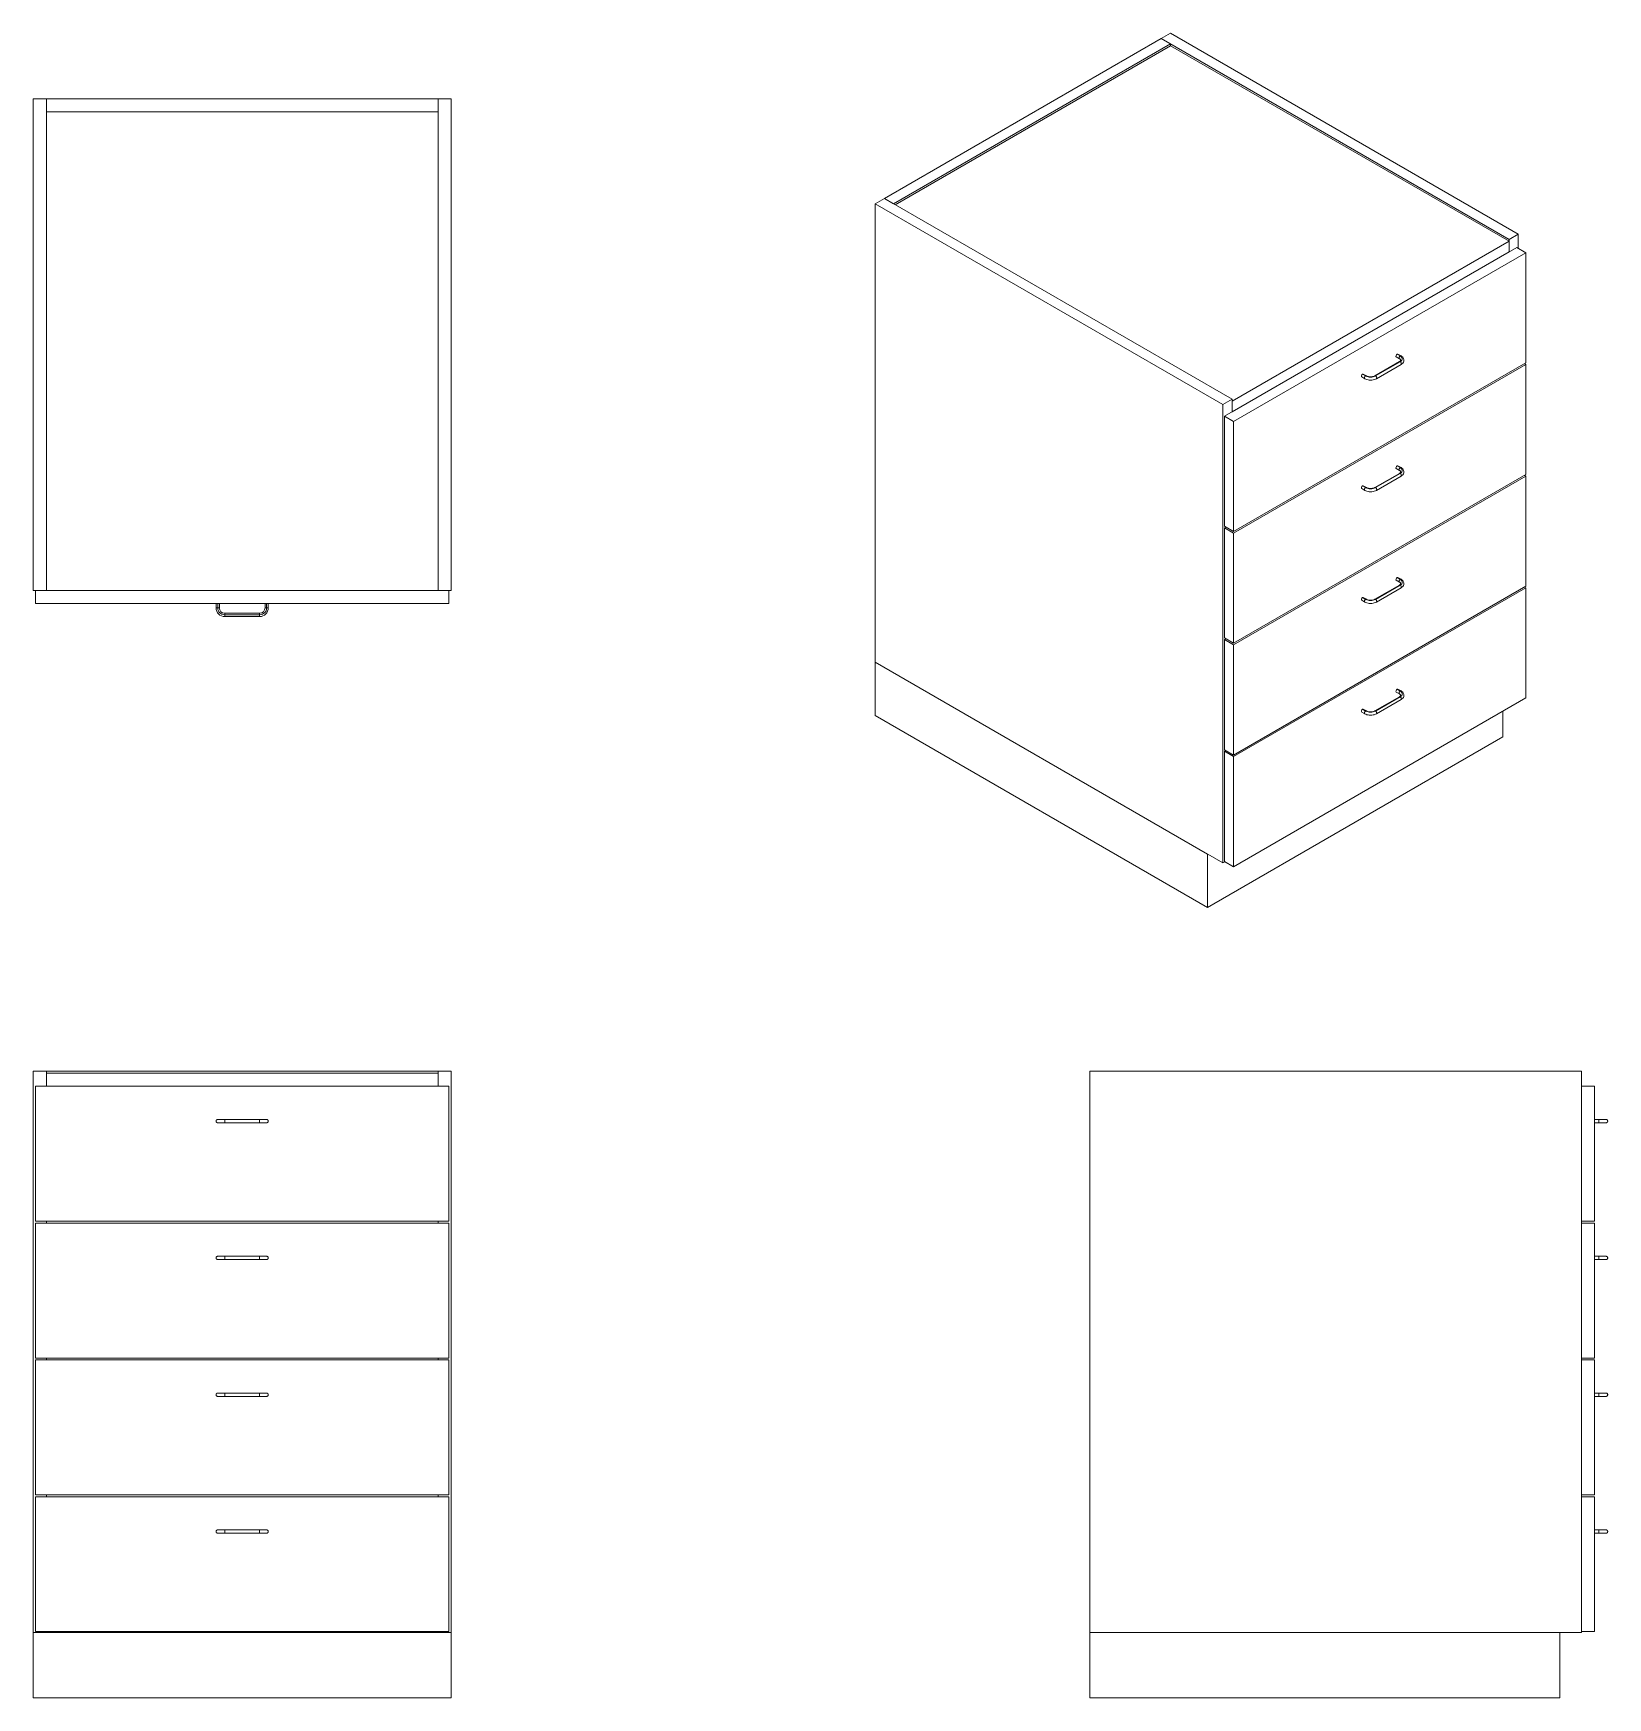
# Model space of a CAD drawing. Header units: millimetres. Extents: x 131 to 690, y 168 to 741.
# Drawn here: x 591.1 to 681.5, y 598.1 to 693.7 of the extents above; entities that cross this region are included whole.
import ezdxf

# ---------------------------------------------------------------- set-up
doc = ezdxf.new("R2010")
doc.units = ezdxf.units.MM
doc.layers.add('Standard', color=40, linetype='Continuous')

msp = doc.modelspace()

# ---------------------------------------------------------------- linework, layer by layer
at = {"layer": 'Standard', "linetype": 'Continuous', "lineweight": 0, "extrusion": (-5.55112e-17, 0.816497, 0.57735)}
for p, q in [((655.852, 693.39), (639.942, 684.205)), ((655.852, 693.39), (656.382, 693.697)), ((656.382, 693.084), (655.852, 693.39)), ((675.827, 681.857), (655.852, 693.39)), ((656.382, 693.697), (676.358, 682.164)), ((640.472, 683.899), (656.382, 693.084)), ((640.56, 683.848), (656.382, 692.982)), ((656.382, 692.982), (656.382, 693.084)), ((675.827, 681.755), (656.382, 692.982)), ((639.942, 684.205), (639.411, 683.899)), ((639.411, 683.899), (639.411, 657.567)), ((659.387, 672.366), (639.411, 683.899)), ((639.942, 684.205), (659.918, 672.672)), ((639.942, 684.205), (640.472, 683.899)), ((676.358, 682.164), (675.827, 681.857)), ((675.827, 681.143), (675.827, 681.857)), ((676.358, 682.164), (676.358, 681.347)), ((659.476, 671.702), (676.269, 681.398)), ((675.827, 681.755), (659.918, 672.57)), ((659.918, 671.957), (675.827, 681.143)), ((676.8, 681.092), (660.006, 671.396)), ((675.827, 681.143), (675.827, 681.755)), ((676.8, 681.092), (676.269, 681.398)), ((676.8, 674.764), (676.8, 681.092)), ((669.35, 675.104), (669.527, 675.002)), ((669.574, 675.16), (669.397, 675.262)), ((669.444, 675.266), (669.621, 675.164)), ((660.006, 665.068), (676.8, 674.764)), ((676.8, 674.675), (660.006, 664.979)), ((669.527, 674.832), (668.113, 674.016)), ((668.16, 674.011), (669.574, 674.828)), ((669.621, 674.67), (668.207, 673.854)), ((676.8, 674.675), (676.722, 674.719)), ((676.8, 668.347), (676.8, 674.675)), ((667.538, 673.854), (667.362, 673.956)), ((667.408, 674.113), (667.585, 674.011)), ((667.632, 674.016), (667.455, 674.118)), ((659.918, 672.672), (659.387, 672.366)), ((659.387, 646.034), (659.387, 672.366)), ((659.918, 672.672), (659.918, 671.957)), ((659.918, 672.57), (659.918, 671.957)), ((659.476, 671.702), (660.006, 671.396)), ((659.476, 665.374), (659.476, 671.702)), ((660.006, 671.396), (660.006, 665.068)), ((669.527, 668.415), (668.113, 667.599)), ((668.16, 667.594), (669.574, 668.411)), ((669.35, 668.687), (669.527, 668.585)), ((669.574, 668.742), (669.397, 668.844)), ((669.444, 668.849), (669.621, 668.747)), ((660.006, 658.651), (676.8, 668.347)), ((676.8, 668.258), (660.006, 658.562)), ((667.538, 667.436), (667.362, 667.539)), ((667.408, 667.696), (667.585, 667.594)), ((667.632, 667.599), (667.455, 667.701)), ((669.621, 668.253), (668.207, 667.436)), ((676.8, 668.258), (676.722, 668.302)), ((676.8, 661.93), (676.8, 668.258)), ((659.476, 665.374), (660.006, 665.068)), ((659.476, 665.285), (659.553, 665.33)), ((659.476, 665.285), (660.006, 664.979)), ((659.476, 658.957), (659.476, 665.285)), ((660.006, 664.979), (660.006, 658.651)), ((660.006, 652.234), (676.8, 661.93)), ((676.8, 661.84), (660.006, 652.145)), ((669.527, 661.998), (668.113, 661.182)), ((668.16, 661.177), (669.574, 661.994)), ((669.621, 661.836), (668.207, 661.019)), ((669.35, 662.27), (669.527, 662.167)), ((669.574, 662.325), (669.397, 662.427)), ((669.444, 662.432), (669.621, 662.33)), ((676.8, 661.84), (676.722, 661.885)), ((676.8, 655.513), (676.8, 661.84)), ((667.538, 661.019), (667.362, 661.121)), ((667.408, 661.279), (667.585, 661.177)), ((667.632, 661.182), (667.455, 661.284)), ((659.476, 658.957), (660.006, 658.651)), ((659.476, 658.868), (659.553, 658.913)), ((659.476, 658.868), (660.006, 658.562)), ((659.476, 652.54), (659.476, 658.868)), ((660.006, 658.562), (660.006, 652.234)), ((639.411, 657.567), (659.387, 646.034)), ((639.411, 657.567), (658.503, 646.544)), ((639.411, 654.505), (639.411, 657.567)), ((669.574, 655.908), (669.397, 656.01)), ((669.444, 656.015), (669.621, 655.913)), ((660.006, 645.817), (676.8, 655.513)), ((669.527, 655.581), (668.113, 654.765)), ((668.16, 654.76), (669.574, 655.576)), ((669.621, 655.419), (668.207, 654.602)), ((669.35, 655.852), (669.527, 655.75)), ((658.503, 643.482), (639.411, 654.505)), ((667.538, 654.602), (667.362, 654.704)), ((667.408, 654.862), (667.585, 654.76)), ((667.632, 654.765), (667.455, 654.867)), ((675.474, 653.28), (675.474, 654.747)), ((675.474, 653.28), (658.503, 643.482)), ((659.476, 652.54), (660.006, 652.234)), ((659.476, 652.451), (659.553, 652.495)), ((659.476, 652.451), (660.006, 652.145)), ((659.476, 646.123), (659.476, 652.451)), ((660.006, 652.145), (660.006, 645.817)), ((658.503, 643.482), (658.503, 646.544)), ((659.509, 646.104), (659.387, 646.034)), ((659.476, 646.123), (660.006, 645.817))]:
    msp.add_line(p, q, dxfattribs=at)
at = {"layer": 'Standard', "linetype": 'Continuous', "lineweight": 0}
for p, q in [((591.804, 689.939), (591.054, 689.939)), ((591.054, 661.689), (591.054, 689.939)), ((591.804, 689.939), (591.804, 661.689)), ((591.804, 689.939), (591.804, 689.189)), ((614.304, 689.939), (591.804, 689.939)), ((614.304, 689.189), (614.304, 689.939)), ((614.304, 661.689), (614.304, 689.939)), ((614.304, 689.939), (615.054, 689.939)), ((615.054, 689.939), (615.054, 661.689)), ((591.804, 689.189), (614.304, 689.189)), ((591.804, 661.689), (591.054, 661.689)), ((591.179, 661.689), (591.179, 660.939)), ((614.929, 660.939), (591.179, 660.939)), ((614.304, 661.689), (591.804, 661.689)), ((601.554, 660.689), (601.554, 660.939)), ((601.648, 660.939), (601.648, 660.689)), ((601.742, 660.689), (601.742, 660.939)), ((604.367, 660.939), (604.367, 660.689)), ((604.46, 660.689), (604.46, 660.939)), ((604.554, 660.939), (604.554, 660.689)), ((615.054, 661.689), (614.304, 661.689)), ((614.929, 660.939), (614.929, 661.689)), ((604.054, 660.377), (602.054, 660.377)), ((602.054, 660.283), (604.054, 660.283)), ((604.054, 660.189), (602.054, 660.189))]:
    msp.add_line(p, q, dxfattribs=at)
at = {"layer": 'Standard', "linetype": 'Continuous', "lineweight": 0, "extrusion": (0, 1, 0)}
for p, q in [((591.804, 634.076), (591.054, 634.076)), ((591.054, 601.826), (591.054, 634.076)), ((591.804, 634.076), (591.804, 633.201)), ((591.804, 634.076), (614.304, 634.076)), ((615.054, 634.076), (614.304, 634.076)), ((614.304, 633.201), (614.304, 634.076)), ((615.054, 634.076), (615.054, 601.826)), ((651.744, 634.076), (651.744, 601.826)), ((679.994, 634.076), (651.744, 634.076)), ((679.994, 601.826), (679.994, 634.076)), ((591.179, 633.201), (591.179, 625.451)), ((614.929, 633.201), (591.179, 633.201)), ((591.804, 633.951), (591.804, 633.201)), ((614.304, 633.951), (591.804, 633.951)), ((614.304, 633.201), (614.304, 633.951)), ((614.929, 625.451), (614.929, 633.201)), ((679.994, 633.201), (680.744, 633.201)), ((680.744, 633.201), (680.744, 625.451)), ((602.054, 631.295), (601.648, 631.295)), ((601.648, 631.107), (602.054, 631.107)), ((602.054, 631.295), (604.054, 631.295)), ((604.054, 631.107), (602.054, 631.107)), ((604.46, 631.295), (604.054, 631.295)), ((604.054, 631.107), (604.46, 631.107)), ((680.744, 631.295), (680.994, 631.295)), ((680.994, 631.107), (680.744, 631.107)), ((681.401, 631.295), (680.994, 631.295)), ((680.994, 631.107), (681.401, 631.107)), ((591.179, 625.451), (614.929, 625.451)), ((591.804, 625.451), (591.804, 625.342)), ((614.304, 625.342), (614.304, 625.451)), ((679.994, 625.451), (680.744, 625.451)), ((591.179, 625.342), (591.179, 617.592)), ((614.929, 625.342), (591.179, 625.342)), ((614.929, 617.592), (614.929, 625.342)), ((679.994, 625.342), (680.744, 625.342)), ((680.744, 625.342), (680.744, 617.592)), ((602.054, 623.435), (601.648, 623.435)), ((601.648, 623.248), (602.054, 623.248)), ((602.054, 623.435), (604.054, 623.435)), ((604.054, 623.248), (602.054, 623.248)), ((604.46, 623.435), (604.054, 623.435)), ((604.054, 623.248), (604.46, 623.248)), ((680.744, 623.435), (680.994, 623.435)), ((680.994, 623.248), (680.744, 623.248)), ((681.401, 623.435), (680.994, 623.435)), ((680.994, 623.248), (681.401, 623.248)), ((591.179, 617.592), (614.929, 617.592)), ((591.179, 617.482), (591.179, 609.732)), ((614.929, 617.482), (591.179, 617.482)), ((591.804, 617.592), (591.804, 617.482)), ((614.304, 617.482), (614.304, 617.592)), ((614.929, 609.732), (614.929, 617.482)), ((679.994, 617.592), (680.744, 617.592)), ((679.994, 617.482), (680.744, 617.482)), ((680.744, 617.482), (680.744, 609.732)), ((602.054, 615.576), (601.648, 615.576)), ((601.648, 615.389), (602.054, 615.389)), ((602.054, 615.576), (604.054, 615.576)), ((604.054, 615.389), (602.054, 615.389)), ((604.46, 615.576), (604.054, 615.576)), ((604.054, 615.389), (604.46, 615.389)), ((680.744, 615.576), (680.994, 615.576)), ((680.994, 615.389), (680.744, 615.389)), ((681.401, 615.576), (680.994, 615.576)), ((680.994, 615.389), (681.401, 615.389)), ((591.179, 609.732), (614.929, 609.732)), ((591.179, 609.623), (591.179, 601.873)), ((614.929, 609.623), (591.179, 609.623)), ((591.804, 609.732), (591.804, 609.623)), ((614.304, 609.623), (614.304, 609.732)), ((614.929, 601.873), (614.929, 609.623)), ((679.994, 609.732), (680.744, 609.732)), ((679.994, 609.623), (680.744, 609.623)), ((680.744, 609.623), (680.744, 601.873)), ((602.054, 607.717), (601.648, 607.717)), ((601.648, 607.529), (602.054, 607.529)), ((602.054, 607.717), (604.054, 607.717)), ((604.054, 607.529), (602.054, 607.529)), ((604.46, 607.717), (604.054, 607.717)), ((604.054, 607.529), (604.46, 607.529)), ((680.744, 607.717), (680.994, 607.717)), ((680.994, 607.529), (680.744, 607.529)), ((681.401, 607.717), (680.994, 607.717)), ((680.994, 607.529), (681.401, 607.529)), ((591.804, 601.826), (591.054, 601.826)), ((591.054, 598.076), (591.054, 601.826)), ((591.179, 601.873), (614.929, 601.873)), ((591.804, 601.873), (591.804, 601.826)), ((591.804, 601.873), (591.804, 601.826)), ((591.804, 601.826), (614.304, 601.826)), ((614.304, 601.826), (614.304, 601.873)), ((614.304, 601.826), (614.304, 601.873)), ((615.054, 601.826), (614.304, 601.826)), ((615.054, 598.076), (615.054, 601.826)), ((651.744, 601.826), (679.994, 601.826)), ((651.744, 601.826), (678.744, 601.826)), ((651.744, 598.076), (651.744, 601.826)), ((678.744, 598.076), (678.744, 601.826)), ((679.994, 601.873), (680.744, 601.873)), ((615.054, 598.076), (591.054, 598.076)), ((678.744, 598.076), (651.744, 598.076))]:
    msp.add_line(p, q, dxfattribs=at)
at = {"layer": 'Standard', "linetype": 'Continuous', "lineweight": 0}
for centre, radius, start, end in [((602.054, 660.689), 0.5, 180, 270), ((602.054, 660.689), 0.313, 180, 270), ((604.054, 660.689), 0.5, 270, 0), ((604.054, 660.689), 0.313, 270, 0)]:
    msp.add_arc(centre, radius, start, end, dxfattribs=at)
at = {"layer": 'Standard', "linetype": 'Continuous', "lineweight": 0, "extrusion": (-2.05178e-16, 3.10756e-16, -1)}
for centre in [(669.397, 675.185), (667.408, 674.037), (667.408, 667.62), (669.397, 655.934)]:
    msp.add_ellipse(centre, major_axis=(-0.0469, -0.0812), ratio=0.57735, start_param=0, end_param=2.356194, dxfattribs=at)
at = {"layer": 'Standard', "linetype": 'Continuous', "lineweight": 0, "extrusion": (-2.53252e-16, 3.38511e-16, -1)}
for centre in [(669.397, 675.185), (669.397, 668.768), (669.397, 662.351)]:
    msp.add_ellipse(centre, major_axis=(0.0469, 0.0812), ratio=0.57735, start_param=-0.785398, end_param=0, dxfattribs=at)
at = {"layer": 'Standard', "linetype": 'Continuous', "lineweight": 0, "extrusion": (-2.94814e-17, 3.37515e-16, -1)}
msp.add_ellipse((667.408, 674.037), major_axis=(0.0469, 0.0812), ratio=0.57735, start_param=-0.785398, end_param=0, dxfattribs=at)
at = {"layer": 'Standard', "linetype": 'Continuous', "lineweight": 0, "extrusion": (-8.1274e-17, 3.03319e-16, -1)}
msp.add_ellipse((669.397, 668.768), major_axis=(-0.0469, -0.0812), ratio=0.57735, start_param=0, end_param=2.356194, dxfattribs=at)
at = {"layer": 'Standard', "linetype": 'Continuous', "lineweight": 0, "extrusion": (-1.33067e-16, 2.69122e-16, -1)}
for centre, major_axis, start_param, end_param in [((667.408, 667.62), (0.0469, 0.0812), -0.785398, 0), ((669.397, 662.351), (-0.0469, -0.0812), 0, 2.356194)]:
    msp.add_ellipse(centre, major_axis=major_axis, ratio=0.57735, start_param=start_param, end_param=end_param, dxfattribs=at)
at = {"layer": 'Standard', "linetype": 'Continuous', "lineweight": 0, "extrusion": (-1.36785e-16, 2.0717e-16, -1)}
msp.add_ellipse((667.408, 661.203), major_axis=(-0.0469, -0.0812), ratio=0.57735, start_param=0, end_param=2.356194, dxfattribs=at)
at = {"layer": 'Standard', "linetype": 'Continuous', "lineweight": 0, "extrusion": (-3.01326e-16, 3.66267e-16, -1)}
msp.add_ellipse((667.408, 661.203), major_axis=(0.0469, 0.0812), ratio=0.57735, start_param=-0.785398, end_param=0, dxfattribs=at)
at = {"layer": 'Standard', "linetype": 'Continuous', "lineweight": 0, "extrusion": (-3.53118e-16, 3.32071e-16, -1)}
msp.add_ellipse((669.397, 655.934), major_axis=(0.0469, 0.0812), ratio=0.57735, start_param=-0.785398, end_param=0, dxfattribs=at)
at = {"layer": 'Standard', "linetype": 'Continuous', "lineweight": 0, "extrusion": (-1.88578e-16, 1.72974e-16, -1)}
msp.add_ellipse((667.408, 654.785), major_axis=(-0.0469, -0.0812), ratio=0.57735, start_param=0, end_param=2.356194, dxfattribs=at)
at = {"layer": 'Standard', "linetype": 'Continuous', "lineweight": 0, "extrusion": (-9.16287e-18, 2.61685e-16, -1)}
msp.add_ellipse((667.408, 654.785), major_axis=(0.0469, 0.0812), ratio=0.57735, start_param=-0.785398, end_param=0, dxfattribs=at)
at = {"layer": 'Standard', "linetype": 'Continuous', "lineweight": 0}
for points in [[(669.574, 675.16), (669.568, 675.156), (669.557, 675.148), (669.54, 675.131), (669.527, 675.11), (669.516, 675.088), (669.509, 675.066), (669.507, 675.044), (669.509, 675.026), (669.516, 675.011), (669.523, 675.004), (669.527, 675.002)], [(669.621, 675.164), (669.617, 675.167), (669.607, 675.169), (669.591, 675.168), (669.58, 675.163), (669.574, 675.16)], [(669.574, 674.828), (669.653, 674.883), (669.733, 674.994), (669.653, 675.104), (669.574, 675.16)], [(669.574, 674.828), (669.568, 674.831), (669.557, 674.836), (669.54, 674.838), (669.531, 674.835), (669.527, 674.832)], [(669.621, 674.67), (669.625, 674.672), (669.632, 674.679), (669.639, 674.694), (669.641, 674.713), (669.639, 674.734), (669.632, 674.756), (669.621, 674.779), (669.607, 674.799), (669.591, 674.816), (669.58, 674.825), (669.574, 674.828)], [(667.538, 673.854), (667.534, 673.856), (667.527, 673.863), (667.52, 673.877), (667.518, 673.896), (667.52, 673.917), (667.527, 673.94), (667.538, 673.962), (667.552, 673.982), (667.568, 674), (667.579, 674.008), (667.585, 674.011)], [(667.585, 674.011), (667.591, 674.015), (667.603, 674.02), (667.619, 674.021), (667.628, 674.018), (667.632, 674.016)], [(667.585, 674.011), (667.681, 673.966), (667.872, 673.92), (668.064, 673.966), (668.16, 674.011)], [(668.16, 674.011), (668.154, 674.015), (668.142, 674.02), (668.126, 674.021), (668.117, 674.018), (668.113, 674.016)], [(668.207, 673.854), (668.211, 673.856), (668.218, 673.863), (668.225, 673.877), (668.227, 673.896), (668.225, 673.917), (668.218, 673.94), (668.207, 673.962), (668.193, 673.982), (668.177, 674), (668.166, 674.008), (668.16, 674.011)], [(669.574, 668.742), (669.568, 668.739), (669.557, 668.731), (669.54, 668.714), (669.527, 668.693), (669.516, 668.671), (669.509, 668.648), (669.507, 668.627), (669.509, 668.608), (669.516, 668.594), (669.523, 668.587), (669.527, 668.585)], [(669.574, 668.411), (669.568, 668.414), (669.557, 668.419), (669.54, 668.421), (669.531, 668.418), (669.527, 668.415)], [(669.621, 668.747), (669.617, 668.749), (669.607, 668.752), (669.591, 668.751), (669.58, 668.746), (669.574, 668.742)], [(669.574, 668.411), (669.653, 668.466), (669.733, 668.577), (669.653, 668.687), (669.574, 668.742)], [(669.621, 668.253), (669.625, 668.255), (669.632, 668.262), (669.639, 668.277), (669.641, 668.295), (669.639, 668.317), (669.632, 668.339), (669.621, 668.362), (669.607, 668.382), (669.591, 668.399), (669.58, 668.407), (669.574, 668.411)], [(667.538, 667.436), (667.534, 667.439), (667.527, 667.445), (667.52, 667.46), (667.518, 667.479), (667.52, 667.5), (667.527, 667.523), (667.538, 667.545), (667.552, 667.565), (667.568, 667.582), (667.579, 667.591), (667.585, 667.594)], [(667.585, 667.594), (667.591, 667.598), (667.603, 667.602), (667.619, 667.604), (667.628, 667.601), (667.632, 667.599)], [(667.585, 667.594), (667.681, 667.548), (667.872, 667.503), (668.064, 667.548), (668.16, 667.594)], [(668.16, 667.594), (668.154, 667.598), (668.142, 667.602), (668.126, 667.604), (668.117, 667.601), (668.113, 667.599)], [(668.207, 667.436), (668.211, 667.439), (668.218, 667.445), (668.225, 667.46), (668.227, 667.479), (668.225, 667.5), (668.218, 667.523), (668.207, 667.545), (668.193, 667.565), (668.177, 667.582), (668.166, 667.591), (668.16, 667.594)], [(669.574, 662.325), (669.568, 662.322), (669.557, 662.313), (669.54, 662.296), (669.527, 662.276), (669.516, 662.254), (669.509, 662.231), (669.507, 662.21), (669.509, 662.191), (669.516, 662.176), (669.523, 662.17), (669.527, 662.167)], [(669.574, 661.994), (669.568, 661.997), (669.557, 662.002), (669.54, 662.003), (669.531, 662.001), (669.527, 661.998)], [(669.621, 662.33), (669.617, 662.332), (669.607, 662.335), (669.591, 662.333), (669.58, 662.329), (669.574, 662.325)], [(669.574, 661.994), (669.653, 662.049), (669.733, 662.159), (669.653, 662.27), (669.574, 662.325)], [(669.621, 661.836), (669.625, 661.838), (669.632, 661.845), (669.639, 661.86), (669.641, 661.878), (669.639, 661.9), (669.632, 661.922), (669.621, 661.944), (669.607, 661.965), (669.591, 661.982), (669.58, 661.99), (669.574, 661.994)], [(667.538, 661.019), (667.534, 661.022), (667.527, 661.028), (667.52, 661.043), (667.518, 661.062), (667.52, 661.083), (667.527, 661.106), (667.538, 661.128), (667.552, 661.148), (667.568, 661.165), (667.579, 661.174), (667.585, 661.177)], [(667.585, 661.177), (667.591, 661.18), (667.603, 661.185), (667.619, 661.187), (667.628, 661.184), (667.632, 661.182)], [(667.585, 661.177), (667.681, 661.131), (667.872, 661.085), (668.064, 661.131), (668.16, 661.177)], [(668.16, 661.177), (668.154, 661.18), (668.142, 661.185), (668.126, 661.187), (668.117, 661.184), (668.113, 661.182)], [(668.207, 661.019), (668.211, 661.022), (668.218, 661.028), (668.225, 661.043), (668.227, 661.062), (668.225, 661.083), (668.218, 661.106), (668.207, 661.128), (668.193, 661.148), (668.177, 661.165), (668.166, 661.174), (668.16, 661.177)], [(601.554, 660.689), (601.554, 660.689), (601.556, 660.689), (601.566, 660.689), (601.581, 660.689), (601.6, 660.689), (601.623, 660.689), (601.64, 660.689), (601.648, 660.689)], [(601.648, 660.689), (601.66, 660.566), (601.739, 660.374), (601.93, 660.295), (602.054, 660.283)], [(601.648, 660.689), (601.656, 660.689), (601.672, 660.689), (601.695, 660.689), (601.715, 660.689), (601.73, 660.689), (601.74, 660.689), (601.742, 660.689), (601.742, 660.689)], [(602.054, 660.283), (602.054, 660.291), (602.054, 660.308), (602.054, 660.331), (602.054, 660.35), (602.054, 660.365), (602.054, 660.375), (602.054, 660.377), (602.054, 660.377)], [(602.054, 660.189), (602.054, 660.189), (602.054, 660.192), (602.054, 660.201), (602.054, 660.216), (602.054, 660.236), (602.054, 660.259), (602.054, 660.275), (602.054, 660.283)], [(604.054, 660.283), (604.178, 660.295), (604.369, 660.374), (604.449, 660.566), (604.46, 660.689)], [(604.054, 660.283), (604.054, 660.291), (604.054, 660.308), (604.054, 660.331), (604.054, 660.35), (604.054, 660.365), (604.054, 660.375), (604.054, 660.377), (604.054, 660.377)], [(604.054, 660.189), (604.054, 660.189), (604.054, 660.192), (604.054, 660.201), (604.054, 660.216), (604.054, 660.236), (604.054, 660.259), (604.054, 660.275), (604.054, 660.283)], [(604.46, 660.689), (604.452, 660.689), (604.436, 660.689), (604.413, 660.689), (604.393, 660.689), (604.378, 660.689), (604.369, 660.689), (604.367, 660.689), (604.367, 660.689)], [(604.554, 660.689), (604.554, 660.689), (604.552, 660.689), (604.543, 660.689), (604.527, 660.689), (604.508, 660.689), (604.485, 660.689), (604.469, 660.689), (604.46, 660.689)], [(669.574, 655.908), (669.568, 655.905), (669.557, 655.896), (669.54, 655.879), (669.527, 655.859), (669.516, 655.837), (669.509, 655.814), (669.507, 655.793), (669.509, 655.774), (669.516, 655.759), (669.523, 655.753), (669.527, 655.75)], [(669.574, 655.576), (669.568, 655.58), (669.557, 655.585), (669.54, 655.586), (669.531, 655.583), (669.527, 655.581)], [(669.621, 655.913), (669.617, 655.915), (669.607, 655.918), (669.591, 655.916), (669.58, 655.911), (669.574, 655.908)], [(669.574, 655.576), (669.653, 655.632), (669.733, 655.742), (669.653, 655.853), (669.574, 655.908)], [(669.621, 655.419), (669.625, 655.421), (669.632, 655.428), (669.639, 655.442), (669.641, 655.461), (669.639, 655.482), (669.632, 655.505), (669.621, 655.527), (669.607, 655.548), (669.591, 655.565), (669.58, 655.573), (669.574, 655.576)], [(667.538, 654.602), (667.534, 654.604), (667.527, 654.611), (667.52, 654.626), (667.518, 654.645), (667.52, 654.666), (667.527, 654.689), (667.538, 654.711), (667.552, 654.731), (667.568, 654.748), (667.579, 654.757), (667.585, 654.76)], [(667.585, 654.76), (667.591, 654.763), (667.603, 654.768), (667.619, 654.77), (667.628, 654.767), (667.632, 654.765)], [(667.585, 654.76), (667.681, 654.714), (667.872, 654.668), (668.064, 654.714), (668.16, 654.76)], [(668.16, 654.76), (668.154, 654.763), (668.142, 654.768), (668.126, 654.77), (668.117, 654.767), (668.113, 654.765)], [(668.207, 654.602), (668.211, 654.604), (668.218, 654.611), (668.225, 654.626), (668.227, 654.645), (668.225, 654.666), (668.218, 654.689), (668.207, 654.711), (668.193, 654.731), (668.177, 654.748), (668.166, 654.757), (668.16, 654.76)], [(601.648, 631.107), (601.64, 631.107), (601.623, 631.109), (601.6, 631.119), (601.581, 631.134), (601.566, 631.154), (601.556, 631.176), (601.553, 631.201), (601.556, 631.226), (601.566, 631.248), (601.581, 631.268), (601.6, 631.283), (601.623, 631.293), (601.64, 631.295), (601.648, 631.295)], [(602.054, 631.107), (602.054, 631.107), (602.054, 631.109), (602.054, 631.119), (602.054, 631.134), (602.054, 631.154), (602.054, 631.176), (602.054, 631.201), (602.054, 631.226), (602.054, 631.248), (602.054, 631.268), (602.054, 631.283), (602.054, 631.293), (602.054, 631.295), (602.054, 631.295)], [(604.054, 631.107), (604.054, 631.107), (604.054, 631.109), (604.054, 631.119), (604.054, 631.134), (604.054, 631.154), (604.054, 631.176), (604.054, 631.201), (604.054, 631.226), (604.054, 631.248), (604.054, 631.268), (604.054, 631.283), (604.054, 631.293), (604.054, 631.295), (604.054, 631.295)], [(604.46, 631.107), (604.469, 631.107), (604.485, 631.109), (604.508, 631.119), (604.527, 631.134), (604.543, 631.154), (604.552, 631.176), (604.555, 631.201), (604.552, 631.226), (604.543, 631.248), (604.527, 631.268), (604.508, 631.283), (604.485, 631.293), (604.469, 631.295), (604.46, 631.295)], [(680.994, 631.107), (680.994, 631.107), (680.994, 631.109), (680.994, 631.119), (680.994, 631.134), (680.994, 631.154), (680.994, 631.176), (680.994, 631.201), (680.994, 631.226), (680.994, 631.248), (680.994, 631.268), (680.994, 631.283), (680.994, 631.293), (680.994, 631.295), (680.994, 631.295)], [(681.401, 631.107), (681.409, 631.107), (681.425, 631.109), (681.448, 631.119), (681.468, 631.134), (681.483, 631.154), (681.492, 631.176), (681.495, 631.201), (681.492, 631.226), (681.483, 631.248), (681.468, 631.268), (681.448, 631.283), (681.425, 631.293), (681.409, 631.295), (681.401, 631.295)], [(601.648, 623.248), (601.64, 623.248), (601.623, 623.25), (601.6, 623.26), (601.581, 623.275), (601.566, 623.294), (601.556, 623.317), (601.553, 623.342), (601.556, 623.366), (601.566, 623.389), (601.581, 623.409), (601.6, 623.424), (601.623, 623.433), (601.64, 623.435), (601.648, 623.435)], [(602.054, 623.248), (602.054, 623.248), (602.054, 623.25), (602.054, 623.26), (602.054, 623.275), (602.054, 623.294), (602.054, 623.317), (602.054, 623.342), (602.054, 623.366), (602.054, 623.389), (602.054, 623.409), (602.054, 623.424), (602.054, 623.433), (602.054, 623.435), (602.054, 623.435)], [(604.054, 623.248), (604.054, 623.248), (604.054, 623.25), (604.054, 623.26), (604.054, 623.275), (604.054, 623.294), (604.054, 623.317), (604.054, 623.342), (604.054, 623.366), (604.054, 623.389), (604.054, 623.409), (604.054, 623.424), (604.054, 623.433), (604.054, 623.435), (604.054, 623.435)], [(604.46, 623.248), (604.469, 623.248), (604.485, 623.25), (604.508, 623.26), (604.527, 623.275), (604.543, 623.294), (604.552, 623.317), (604.555, 623.342), (604.552, 623.366), (604.543, 623.389), (604.527, 623.409), (604.508, 623.424), (604.485, 623.433), (604.469, 623.435), (604.46, 623.435)], [(680.994, 623.248), (680.994, 623.248), (680.994, 623.25), (680.994, 623.26), (680.994, 623.275), (680.994, 623.294), (680.994, 623.317), (680.994, 623.342), (680.994, 623.366), (680.994, 623.389), (680.994, 623.409), (680.994, 623.424), (680.994, 623.433), (680.994, 623.435), (680.994, 623.435)], [(681.401, 623.248), (681.409, 623.248), (681.425, 623.25), (681.448, 623.26), (681.468, 623.275), (681.483, 623.294), (681.492, 623.317), (681.495, 623.342), (681.492, 623.366), (681.483, 623.389), (681.468, 623.409), (681.448, 623.424), (681.425, 623.433), (681.409, 623.435), (681.401, 623.435)], [(601.648, 615.389), (601.64, 615.389), (601.623, 615.391), (601.6, 615.4), (601.581, 615.415), (601.566, 615.435), (601.556, 615.458), (601.553, 615.482), (601.556, 615.507), (601.566, 615.53), (601.581, 615.549), (601.6, 615.564), (601.623, 615.574), (601.64, 615.576), (601.648, 615.576)], [(602.054, 615.389), (602.054, 615.389), (602.054, 615.391), (602.054, 615.4), (602.054, 615.415), (602.054, 615.435), (602.054, 615.458), (602.054, 615.482), (602.054, 615.507), (602.054, 615.53), (602.054, 615.549), (602.054, 615.564), (602.054, 615.574), (602.054, 615.576), (602.054, 615.576)], [(604.054, 615.389), (604.054, 615.389), (604.054, 615.391), (604.054, 615.4), (604.054, 615.415), (604.054, 615.435), (604.054, 615.458), (604.054, 615.482), (604.054, 615.507), (604.054, 615.53), (604.054, 615.549), (604.054, 615.564), (604.054, 615.574), (604.054, 615.576), (604.054, 615.576)], [(604.46, 615.389), (604.469, 615.389), (604.485, 615.391), (604.508, 615.4), (604.527, 615.415), (604.543, 615.435), (604.552, 615.458), (604.555, 615.482), (604.552, 615.507), (604.543, 615.53), (604.527, 615.549), (604.508, 615.564), (604.485, 615.574), (604.469, 615.576), (604.46, 615.576)], [(680.994, 615.389), (680.994, 615.389), (680.994, 615.391), (680.994, 615.4), (680.994, 615.415), (680.994, 615.435), (680.994, 615.458), (680.994, 615.482), (680.994, 615.507), (680.994, 615.53), (680.994, 615.549), (680.994, 615.564), (680.994, 615.574), (680.994, 615.576), (680.994, 615.576)], [(681.401, 615.389), (681.409, 615.389), (681.425, 615.391), (681.448, 615.4), (681.468, 615.415), (681.483, 615.435), (681.492, 615.458), (681.495, 615.482), (681.492, 615.507), (681.483, 615.53), (681.468, 615.549), (681.448, 615.564), (681.425, 615.574), (681.409, 615.576), (681.401, 615.576)], [(601.648, 607.529), (601.64, 607.529), (601.623, 607.531), (601.6, 607.541), (601.581, 607.556), (601.566, 607.575), (601.556, 607.598), (601.553, 607.623), (601.556, 607.647), (601.566, 607.67), (601.581, 607.69), (601.6, 607.705), (601.623, 607.714), (601.64, 607.717), (601.648, 607.717)], [(602.054, 607.529), (602.054, 607.529), (602.054, 607.531), (602.054, 607.541), (602.054, 607.556), (602.054, 607.575), (602.054, 607.598), (602.054, 607.623), (602.054, 607.647), (602.054, 607.67), (602.054, 607.69), (602.054, 607.705), (602.054, 607.714), (602.054, 607.717), (602.054, 607.717)], [(604.054, 607.529), (604.054, 607.529), (604.054, 607.531), (604.054, 607.541), (604.054, 607.556), (604.054, 607.575), (604.054, 607.598), (604.054, 607.623), (604.054, 607.647), (604.054, 607.67), (604.054, 607.69), (604.054, 607.705), (604.054, 607.714), (604.054, 607.717), (604.054, 607.717)], [(604.46, 607.529), (604.469, 607.529), (604.485, 607.531), (604.508, 607.541), (604.527, 607.556), (604.543, 607.575), (604.552, 607.598), (604.555, 607.623), (604.552, 607.647), (604.543, 607.67), (604.527, 607.69), (604.508, 607.705), (604.485, 607.714), (604.469, 607.717), (604.46, 607.717)], [(680.994, 607.529), (680.994, 607.529), (680.994, 607.531), (680.994, 607.541), (680.994, 607.556), (680.994, 607.575), (680.994, 607.598), (680.994, 607.623), (680.994, 607.647), (680.994, 607.67), (680.994, 607.69), (680.994, 607.705), (680.994, 607.714), (680.994, 607.717), (680.994, 607.717)], [(681.401, 607.529), (681.409, 607.529), (681.425, 607.531), (681.448, 607.541), (681.468, 607.556), (681.483, 607.575), (681.492, 607.598), (681.495, 607.623), (681.492, 607.647), (681.483, 607.67), (681.468, 607.69), (681.448, 607.705), (681.425, 607.714), (681.409, 607.717), (681.401, 607.717)]]:
    msp.add_open_spline(points, degree=3, dxfattribs=at)
for points, knots in [([(669.621, 674.67), (669.658, 674.692), (669.692, 674.718), (669.746, 674.779), (669.767, 674.816), (669.787, 674.887), (669.789, 674.922), (669.778, 674.986), (669.767, 675.017), (669.73, 675.076), (669.705, 675.104), (669.658, 675.141), (669.64, 675.153), (669.621, 675.164)], [4.712389, 4.712389, 4.712389, 4.712389, 5.026548, 5.026548, 5.340368, 5.340368, 5.591972, 5.591972, 5.836692, 5.836692, 6.122032, 6.122032, 6.283185, 6.283185, 6.283185, 6.283185]), ([(669.527, 674.832), (669.547, 674.844), (669.562, 674.856), (669.585, 674.879), (669.592, 674.89), (669.599, 674.908), (669.6, 674.915), (669.598, 674.931), (669.595, 674.94), (669.578, 674.963), (669.565, 674.977), (669.541, 674.994), (669.534, 674.998), (669.527, 675.002)], [4.712389, 4.712389, 4.712389, 4.712389, 4.984635, 4.984635, 5.260974, 5.260974, 5.575133, 5.575133, 5.889292, 5.889292, 6.186708, 6.186708, 6.283185, 6.283185, 6.283185, 6.283185]), ([(667.538, 673.854), (667.576, 673.832), (667.617, 673.815), (667.706, 673.789), (667.753, 673.78), (667.848, 673.771), (667.897, 673.771), (667.992, 673.78), (668.039, 673.789), (668.128, 673.815), (668.169, 673.832), (668.207, 673.854)], [3.141593, 3.141593, 3.141593, 3.141593, 3.455752, 3.455752, 3.769911, 3.769911, 4.08407, 4.08407, 4.39823, 4.39823, 4.712389, 4.712389, 4.712389, 4.712389]), ([(667.632, 674.016), (667.652, 674.005), (667.675, 673.994), (667.729, 673.977), (667.76, 673.97), (667.824, 673.961), (667.858, 673.959), (667.926, 673.961), (667.96, 673.965), (668.022, 673.978), (668.051, 673.987), (668.089, 674.003), (668.102, 674.01), (668.113, 674.016)], [3.141593, 3.141593, 3.141593, 3.141593, 3.413838, 3.413838, 3.694939, 3.694939, 3.982785, 3.982785, 4.272313, 4.272313, 4.558006, 4.558006, 4.712389, 4.712389, 4.712389, 4.712389]), ([(669.527, 668.415), (669.547, 668.427), (669.562, 668.439), (669.585, 668.462), (669.592, 668.473), (669.599, 668.491), (669.6, 668.498), (669.598, 668.513), (669.595, 668.523), (669.578, 668.546), (669.565, 668.559), (669.541, 668.576), (669.534, 668.581), (669.527, 668.585)], [4.712389, 4.712389, 4.712389, 4.712389, 4.984635, 4.984635, 5.260974, 5.260974, 5.575133, 5.575133, 5.889292, 5.889292, 6.186708, 6.186708, 6.283185, 6.283185, 6.283185, 6.283185]), ([(669.621, 668.253), (669.658, 668.275), (669.692, 668.301), (669.746, 668.362), (669.767, 668.399), (669.787, 668.47), (669.789, 668.504), (669.778, 668.569), (669.767, 668.6), (669.73, 668.659), (669.705, 668.686), (669.658, 668.724), (669.64, 668.736), (669.621, 668.747)], [4.712389, 4.712389, 4.712389, 4.712389, 5.026548, 5.026548, 5.340368, 5.340368, 5.591972, 5.591972, 5.836692, 5.836692, 6.122032, 6.122032, 6.283185, 6.283185, 6.283185, 6.283185]), ([(667.538, 667.436), (667.576, 667.415), (667.617, 667.398), (667.706, 667.372), (667.753, 667.363), (667.848, 667.354), (667.897, 667.354), (667.992, 667.363), (668.039, 667.372), (668.128, 667.398), (668.169, 667.415), (668.207, 667.436)], [3.141593, 3.141593, 3.141593, 3.141593, 3.455752, 3.455752, 3.769911, 3.769911, 4.08407, 4.08407, 4.39823, 4.39823, 4.712389, 4.712389, 4.712389, 4.712389]), ([(667.632, 667.599), (667.652, 667.587), (667.675, 667.577), (667.729, 667.559), (667.76, 667.552), (667.824, 667.544), (667.858, 667.542), (667.926, 667.544), (667.96, 667.548), (668.022, 667.561), (668.051, 667.57), (668.089, 667.586), (668.102, 667.592), (668.113, 667.599)], [3.141593, 3.141593, 3.141593, 3.141593, 3.413838, 3.413838, 3.694939, 3.694939, 3.982785, 3.982785, 4.272313, 4.272313, 4.558006, 4.558006, 4.712389, 4.712389, 4.712389, 4.712389]), ([(669.527, 661.998), (669.547, 662.01), (669.562, 662.022), (669.585, 662.045), (669.592, 662.055), (669.599, 662.074), (669.6, 662.081), (669.598, 662.096), (669.595, 662.106), (669.578, 662.129), (669.565, 662.142), (669.541, 662.159), (669.534, 662.163), (669.527, 662.167)], [4.712389, 4.712389, 4.712389, 4.712389, 4.984635, 4.984635, 5.260974, 5.260974, 5.575133, 5.575133, 5.889292, 5.889292, 6.186708, 6.186708, 6.283185, 6.283185, 6.283185, 6.283185]), ([(669.621, 661.836), (669.658, 661.857), (669.692, 661.883), (669.746, 661.945), (669.767, 661.981), (669.787, 662.053), (669.789, 662.087), (669.778, 662.152), (669.767, 662.182), (669.73, 662.241), (669.705, 662.269), (669.658, 662.307), (669.64, 662.319), (669.621, 662.33)], [4.712389, 4.712389, 4.712389, 4.712389, 5.026548, 5.026548, 5.340368, 5.340368, 5.591972, 5.591972, 5.836692, 5.836692, 6.122032, 6.122032, 6.283185, 6.283185, 6.283185, 6.283185]), ([(667.538, 661.019), (667.576, 660.998), (667.617, 660.98), (667.706, 660.954), (667.753, 660.946), (667.848, 660.937), (667.897, 660.937), (667.992, 660.946), (668.039, 660.954), (668.128, 660.98), (668.169, 660.998), (668.207, 661.019)], [3.141593, 3.141593, 3.141593, 3.141593, 3.455752, 3.455752, 3.769911, 3.769911, 4.08407, 4.08407, 4.39823, 4.39823, 4.712389, 4.712389, 4.712389, 4.712389]), ([(667.632, 661.182), (667.652, 661.17), (667.675, 661.16), (667.729, 661.142), (667.76, 661.135), (667.824, 661.127), (667.858, 661.125), (667.926, 661.127), (667.96, 661.131), (668.022, 661.144), (668.051, 661.153), (668.089, 661.169), (668.102, 661.175), (668.113, 661.182)], [3.141593, 3.141593, 3.141593, 3.141593, 3.413838, 3.413838, 3.694939, 3.694939, 3.982785, 3.982785, 4.272313, 4.272313, 4.558006, 4.558006, 4.712389, 4.712389, 4.712389, 4.712389]), ([(669.527, 655.581), (669.547, 655.592), (669.562, 655.605), (669.585, 655.628), (669.592, 655.638), (669.599, 655.657), (669.6, 655.663), (669.598, 655.679), (669.595, 655.689), (669.578, 655.712), (669.565, 655.725), (669.541, 655.742), (669.534, 655.746), (669.527, 655.75)], [4.712389, 4.712389, 4.712389, 4.712389, 4.984635, 4.984635, 5.260974, 5.260974, 5.575133, 5.575133, 5.889292, 5.889292, 6.186708, 6.186708, 6.283185, 6.283185, 6.283185, 6.283185]), ([(669.621, 655.419), (669.658, 655.44), (669.692, 655.466), (669.746, 655.528), (669.767, 655.564), (669.787, 655.636), (669.789, 655.67), (669.778, 655.735), (669.767, 655.765), (669.73, 655.824), (669.705, 655.852), (669.658, 655.889), (669.64, 655.902), (669.621, 655.913)], [4.712389, 4.712389, 4.712389, 4.712389, 5.026548, 5.026548, 5.340368, 5.340368, 5.591972, 5.591972, 5.836692, 5.836692, 6.122032, 6.122032, 6.283185, 6.283185, 6.283185, 6.283185]), ([(667.538, 654.602), (667.576, 654.581), (667.617, 654.563), (667.706, 654.537), (667.753, 654.529), (667.848, 654.52), (667.897, 654.52), (667.992, 654.529), (668.039, 654.537), (668.128, 654.563), (668.169, 654.581), (668.207, 654.602)], [3.141593, 3.141593, 3.141593, 3.141593, 3.455752, 3.455752, 3.769911, 3.769911, 4.08407, 4.08407, 4.39823, 4.39823, 4.712389, 4.712389, 4.712389, 4.712389]), ([(667.632, 654.765), (667.652, 654.753), (667.675, 654.743), (667.729, 654.725), (667.76, 654.718), (667.824, 654.709), (667.858, 654.708), (667.926, 654.71), (667.96, 654.714), (668.022, 654.727), (668.051, 654.736), (668.089, 654.752), (668.102, 654.758), (668.113, 654.765)], [3.141593, 3.141593, 3.141593, 3.141593, 3.413838, 3.413838, 3.694939, 3.694939, 3.982785, 3.982785, 4.272313, 4.272313, 4.558006, 4.558006, 4.712389, 4.712389, 4.712389, 4.712389])]:
    msp.add_open_spline(points, degree=3, knots=knots, dxfattribs=at)

doc.saveas('drawing.dxf')
